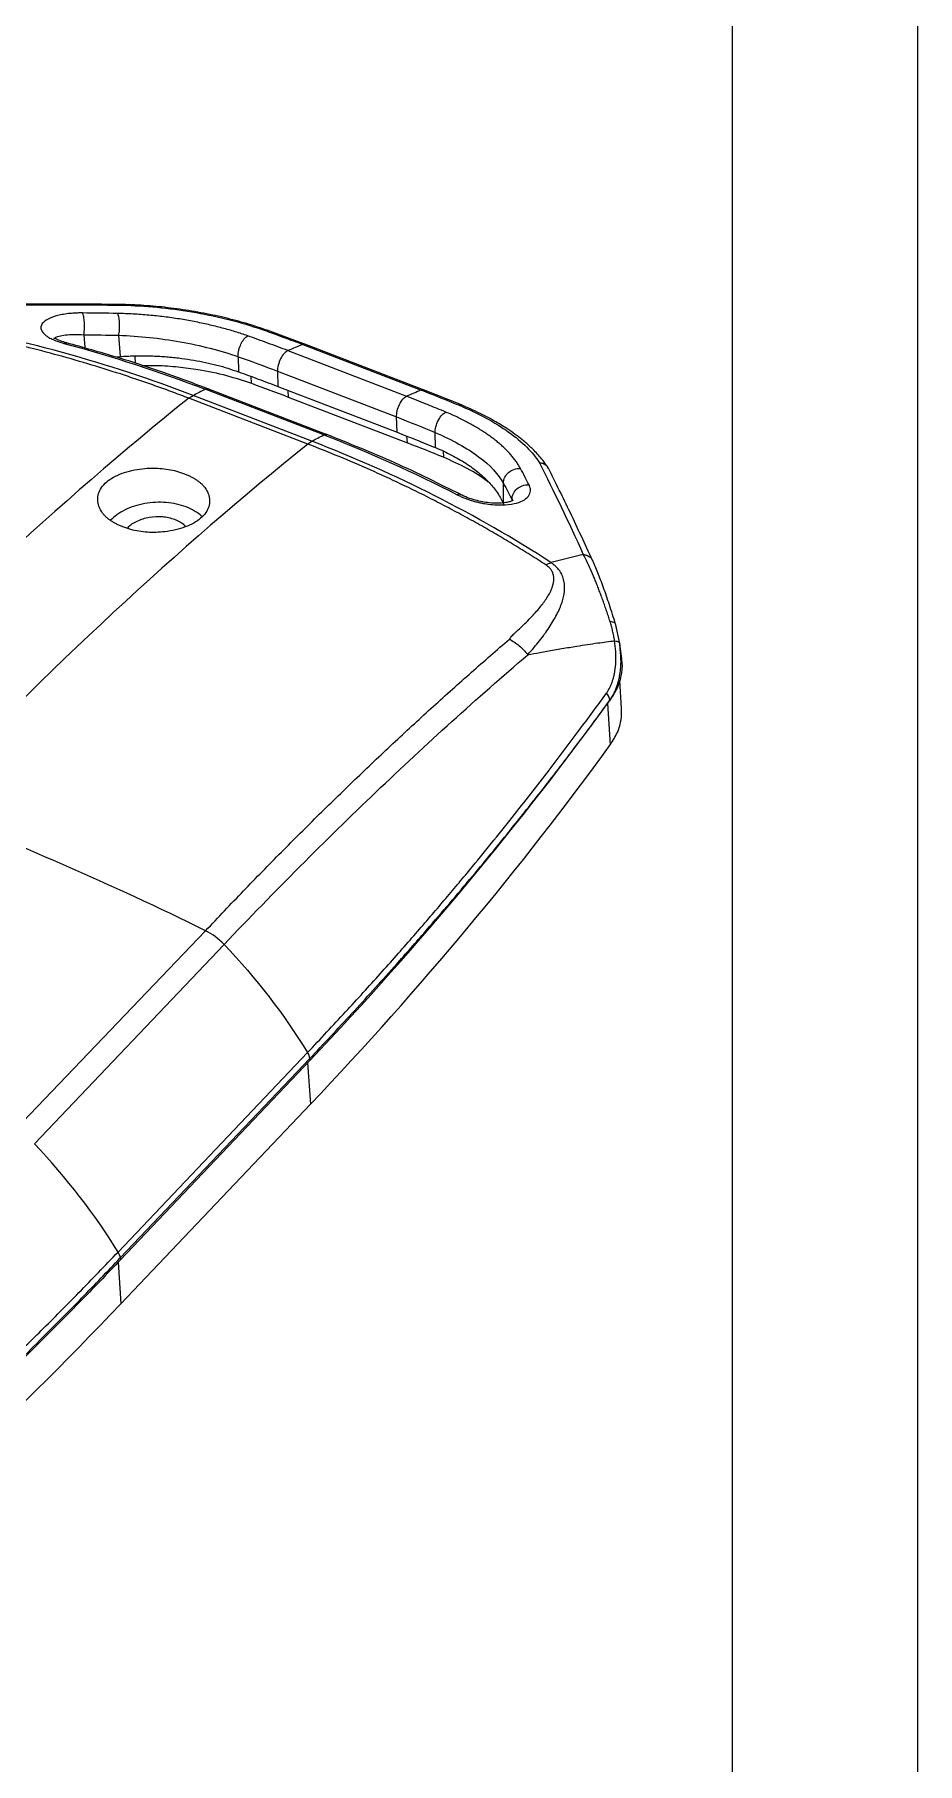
# Model space of a CAD drawing. Header units: inches. Extents: x 1127 to 2406, y 573 to 922.
# Drawn here: x 2384.33 to 2406.07, y 617.83 to 660.43 of the extents above; entities that cross this region are included whole.
import ezdxf

# ---------------------------------------------------------------- set-up
doc = ezdxf.new("R2010")
doc.units = ezdxf.units.IN

msp = doc.modelspace()

# ---------------------------------------------------------------- linework, layer by layer
for p, q in [((2406.074, 766.869), (2406.074, 575.233)), ((2401.511, 762.307), (2401.511, 579.796))]:
    msp.add_line(p, q)
at = {"color": 7, "linetype": 'Continuous', "lineweight": 15}
for p, q in [((2386.441, 652.493), (2386.4, 653.017)), ((2391, 652.793), (2390.058, 653.142)), ((2390.566, 652.64), (2393.487, 651.515)), ((2390.932, 652.791), (2393.853, 651.667)), ((2393.925, 651.667), (2390.987, 652.798)), ((2386.321, 652.484), (2386.441, 652.493)), ((2386.792, 652.501), (2386.803, 652.327)), ((2389.34, 652.49), (2389.352, 652.116)), ((2390.308, 652.135), (2393.244, 651.004)), ((2390.308, 652.135), (2390.319, 651.757)), ((2390.319, 651.757), (2393.255, 650.626)), ((2391.058, 650.337), (2388.123, 651.467)), ((2391.154, 650.408), (2388.233, 651.533)), ((2391.45, 650.562), (2388.529, 651.687)), ((2391.534, 650.568), (2388.597, 651.699)), ((2390.575, 651.495), (2393.51, 650.365)), ((2394.84, 651.3), (2393.91, 651.673)), ((2393.255, 650.626), (2393.244, 651.004)), ((2394.204, 650.248), (2394.193, 650.621)), ((2398.742, 645.424), (2398.634, 645.913)), ((2398.738, 645.429), (2398.743, 645.418)), ((2398.756, 645.287), (2398.74, 645.429)), ((2398.752, 645.286), (2398.743, 645.418)), ((2398.794, 645.054), (2398.744, 645.408)), ((2398.787, 643.822), (2398.74, 644.512)), ((2383.845, 633.444), (2388.539, 638.346)), ((2384.326, 633.092), (2388.995, 638.007)), ((2391.051, 635.346), (2386.383, 630.43)), ((2386.438, 630.283), (2391.107, 635.199)), ((2391.112, 635.155), (2386.443, 630.239)), ((2391.112, 635.155), (2391.107, 635.199)), ((2386.453, 629.155), (2391.121, 634.07)), ((2386.438, 630.283), (2386.443, 630.239))]:
    msp.add_line(p, q, dxfattribs=at)
at = {"color": 8, "linetype": 'Continuous', "lineweight": 15}
for p, q in [((2389.672, 651.833), (2389.658, 652.003)), ((2390.561, 651.664), (2390.575, 651.495)), ((2393.51, 650.365), (2393.497, 650.53)), ((2394.388, 650.158), (2394.4, 650.012)), ((2395.88, 648.889), (2395.879, 649.367)), ((2396.087, 648.967), (2396.094, 648.937)), ((2396.087, 648.935), (2396.087, 648.967)), ((2398.437, 643.944), (2398.506, 642.926)), ((2391.052, 635.092), (2391.121, 634.07)), ((2386.383, 630.178), (2386.453, 629.155))]:
    msp.add_line(p, q, dxfattribs=at)
at = {"color": 8, "linetype": 'Continuous', "lineweight": 15, "flags": 128}
msp.add_lwpolyline([(2385.538, 653.029), (2385.562, 652.727), (2385.564, 652.701)], dxfattribs=at)
at = {"color": 7, "linetype": 'Continuous', "lineweight": 15}
for centre, radius, start, end in [((2401.471, 626.85), 28, 112.1103, 112.9203), ((2404.392, 625.726), 28, 112.1103, 112.9203), ((2375.554, 603.732), 49.97, 67.8438, 68.9409), ((2349.938, 559.761), 87.554, 63.83926, 68.88822), ((2386.068, 630.228), 0.375, 8.4477, 32.6757)]:
    msp.add_arc(centre, radius, start, end, dxfattribs=at)
for points, knots in [([(2386.712, 653.77), (2385.93, 653.781), (2384.364, 653.803), (2382.784, 653.748), (2381.995, 653.72)], [0, 0, 0, 0, 0.499995, 1, 1, 1, 1]), ([(2385.506, 653.567), (2385.483, 653.567), (2385.424, 653.567), (2385.32, 653.564), (2385.186, 653.554), (2385.038, 653.534), (2384.843, 653.494), (2384.644, 653.422), (2384.487, 653.3), (2384.467, 653.159), (2384.562, 653.041), (2384.676, 652.963), (2384.784, 652.909), (2384.908, 652.859), (2385.003, 652.832), (2385.05, 652.818)], [0, 0, 0, 0, 0.024992, 0.062124, 0.111176, 0.175883, 0.238642, 0.369532, 0.498938, 0.658515, 0.772165, 0.830199, 0.887458, 0.94401, 1, 1, 1, 1]), ([(2385.538, 653.029), (2385.547, 653.078), (2385.552, 653.135), (2385.557, 653.244), (2385.556, 653.295), (2385.551, 653.381), (2385.546, 653.428), (2385.53, 653.51), (2385.519, 653.546), (2385.506, 653.567)], [0, 0, 0, 0, 0.25, 0.25, 0.5, 0.5, 0.75, 0.75, 1, 1, 1, 1]), ([(2389.576, 653.003), (2389.526, 653.02), (2389.426, 653.055), (2389.27, 653.104), (2389.111, 653.151), (2388.948, 653.196), (2388.78, 653.24), (2388.609, 653.28), (2388.435, 653.319), (2388.257, 653.355), (2388.076, 653.388), (2387.893, 653.419), (2387.708, 653.447), (2387.52, 653.472), (2387.331, 653.493), (2387.141, 653.512), (2386.949, 653.528), (2386.757, 653.54), (2386.565, 653.549), (2386.437, 653.553), (2386.373, 653.554)], [0, 0, 0, 0, 0.05214, 0.104687, 0.157628, 0.210973, 0.264727, 0.318888, 0.373451, 0.428416, 0.483782, 0.539548, 0.595713, 0.652277, 0.70924, 0.766598, 0.824349, 0.882496, 0.941046, 1, 1, 1, 1]), ([(2386.4, 653.017), (2386.408, 653.054), (2386.414, 653.102), (2386.421, 653.21), (2386.422, 653.27), (2386.416, 653.382), (2386.41, 653.433), (2386.393, 653.511), (2386.383, 653.538), (2386.373, 653.554)], [0, 0, 0, 0, 0.25, 0.25, 0.5, 0.5, 0.75, 0.75, 1, 1, 1, 1]), ([(2390.081, 653.133), (2389.907, 653.192), (2389.561, 653.309), (2389.002, 653.456), (2388.424, 653.578), (2387.833, 653.673), (2387.237, 653.741), (2386.844, 653.762), (2386.648, 653.772)], [0, 0, 0, 0, 0.166887, 0.333713, 0.500453, 0.667083, 0.833599, 1, 1, 1, 1]), ([(2386.678, 653.77), (2386.679, 653.77), (2386.687, 653.774), (2386.695, 653.762), (2386.702, 653.751)], [0, 0, 0, 0, 0.10482, 1, 1, 1, 1]), ([(2386.702, 653.751), (2387.267, 653.726), (2387.848, 653.661), (2388.972, 653.452), (2389.514, 653.308), (2390.004, 653.134)], [0, 0, 0, 0, 0.5, 0.5, 1, 1, 1, 1]), ([(2388.123, 651.467), (2387.993, 651.517), (2387.732, 651.616), (2387.338, 651.758), (2386.942, 651.897), (2386.409, 652.076), (2385.738, 652.287), (2384.92, 652.523), (2384.094, 652.74), (2383.259, 652.937), (2382.424, 653.115), (2381.863, 653.216), (2381.584, 653.266)], [0, 0, 0, 0, 0.06238, 0.124839, 0.187381, 0.250014, 0.375303, 0.500024, 0.626652, 0.752155, 0.876587, 1, 1, 1, 1]), ([(2388.233, 651.533), (2387.187, 651.935), (2386.114, 652.288), (2383.921, 652.893), (2382.801, 653.144), (2381.661, 653.341)], [0, 0, 0, 0, 0.5, 0.5, 1, 1, 1, 1]), ([(2386.4, 653.017), (2386.898, 653), (2387.414, 652.946), (2388.417, 652.767), (2388.904, 652.642), (2389.34, 652.49)], [0, 0, 0, 0, 0.5, 0.5, 1, 1, 1, 1]), ([(2390.004, 653.134), (2390.074, 653.109), (2390.228, 653.053), (2390.461, 652.968), (2390.701, 652.879), (2390.855, 652.821), (2390.932, 652.791)], [0, 0, 0, 0, 0.225349, 0.500003, 0.75, 1, 1, 1, 1]), ([(2385.125, 652.828), (2385.067, 652.845), (2384.945, 652.881), (2384.83, 652.939), (2384.813, 652.944), (2384.804, 652.946)], [0, 0, 0, 0, 0.30691, 0.644957, 1, 1, 1, 1]), ([(2388.625, 651.688), (2388.259, 651.825), (2387.511, 652.105), (2386.339, 652.488), (2385.526, 652.716), (2385.111, 652.832)], [0, 0, 0, 0, 0.3193408, 0.6526731, 1, 1, 1, 1]), ([(2389.34, 652.49), (2389.338, 652.54), (2389.346, 652.598), (2389.372, 652.707), (2389.391, 652.757), (2389.429, 652.839), (2389.453, 652.883), (2389.511, 652.958), (2389.544, 652.989), (2389.576, 653.003)], [0, 0, 0, 0, 0.25, 0.25, 0.5, 0.5, 0.75, 0.75, 1, 1, 1, 1]), ([(2390.566, 652.64), (2390.484, 652.671), (2390.32, 652.734), (2390.071, 652.825), (2389.822, 652.914), (2389.658, 652.974), (2389.576, 653.003)], [0, 0, 0, 0, 0.250058, 0.499997, 0.750209, 1, 1, 1, 1]), ([(2390.566, 652.64), (2390.536, 652.628), (2390.504, 652.603), (2390.442, 652.533), (2390.413, 652.489), (2390.363, 652.39), (2390.342, 652.335), (2390.315, 652.23), (2390.308, 652.179), (2390.308, 652.135)], [0, 0, 0, 0, 0.25, 0.25, 0.5, 0.5, 0.75, 0.75, 1, 1, 1, 1]), ([(2386.441, 652.493), (2386.497, 652.497), (2386.609, 652.504), (2386.777, 652.511), (2386.946, 652.514), (2387.115, 652.512), (2387.283, 652.507), (2387.452, 652.498), (2387.62, 652.486), (2387.788, 652.469), (2387.999, 652.444), (2388.251, 652.405), (2388.539, 652.35), (2388.819, 652.283), (2389.092, 652.206), (2389.265, 652.146), (2389.352, 652.116)], [0, 0, 0, 0, 0.056376, 0.112469, 0.168353, 0.224104, 0.279796, 0.335506, 0.391307, 0.447274, 0.503478, 0.603304, 0.70247, 0.801376, 0.900421, 1, 1, 1, 1]), ([(2386.963, 652.275), (2387.089, 652.276), (2387.388, 652.279), (2387.857, 652.244), (2388.434, 652.167), (2389.053, 652.039), (2389.469, 651.9), (2389.672, 651.833)], [0, 0, 0, 0, 0.133683, 0.317267, 0.496562, 0.754649, 1, 1, 1, 1]), ([(2389.352, 652.116), (2389.514, 652.058), (2389.839, 651.94), (2390.159, 651.818), (2390.319, 651.757)], [0, 0, 0, 0, 0.500015, 1, 1, 1, 1]), ([(2393.244, 651.004), (2393.242, 651.049), (2393.247, 651.1), (2393.272, 651.207), (2393.292, 651.262), (2393.34, 651.361), (2393.368, 651.407), (2393.427, 651.477), (2393.458, 651.502), (2393.487, 651.515)], [0, 0, 0, 0, 0.25, 0.25, 0.5, 0.5, 0.75, 0.75, 1, 1, 1, 1]), ([(2394.459, 651.123), (2394.386, 651.153), (2394.223, 651.22), (2393.982, 651.319), (2393.731, 651.42), (2393.568, 651.483), (2393.487, 651.515)], [0, 0, 0, 0, 0.224941, 0.500004, 0.749999, 1, 1, 1, 1]), ([(2393.853, 651.667), (2393.929, 651.637), (2394.083, 651.577), (2394.311, 651.486), (2394.538, 651.393), (2394.691, 651.331), (2394.767, 651.3)], [0, 0, 0, 0, 0.250051, 0.499997, 0.749903, 1, 1, 1, 1]), ([(2396.989, 649.731), (2396.927, 649.823), (2396.811, 649.993), (2396.595, 650.221), (2396.39, 650.404), (2396.19, 650.56), (2395.966, 650.717), (2395.673, 650.897), (2395.29, 651.104), (2394.981, 651.238), (2394.815, 651.311)], [0, 0, 0, 0, 0.1538, 0.284617, 0.392672, 0.478857, 0.573188, 0.69162, 0.833964, 1, 1, 1, 1]), ([(2394.193, 650.621), (2394.193, 650.658), (2394.198, 650.706), (2394.225, 650.812), (2394.247, 650.871), (2394.304, 650.978), (2394.337, 651.025), (2394.402, 651.092), (2394.433, 651.113), (2394.459, 651.123)], [0, 0, 0, 0, 0.25, 0.25, 0.5, 0.5, 0.75, 0.75, 1, 1, 1, 1]), ([(2396.298, 649.732), (2396.282, 649.76), (2396.252, 649.815), (2396.198, 649.898), (2396.137, 649.98), (2396.07, 650.062), (2395.997, 650.142), (2395.918, 650.222), (2395.834, 650.3), (2395.743, 650.378), (2395.648, 650.454), (2395.548, 650.529), (2395.442, 650.602), (2395.333, 650.674), (2395.218, 650.743), (2395.1, 650.812), (2394.979, 650.878), (2394.853, 650.942), (2394.725, 651.005), (2394.594, 651.065), (2394.504, 651.104), (2394.459, 651.123)], [0, 0, 0, 0, 0.055846, 0.111334, 0.166462, 0.221234, 0.275654, 0.329723, 0.383436, 0.436791, 0.489788, 0.542427, 0.594709, 0.646633, 0.698197, 0.7494, 0.800241, 0.850717, 0.900834, 0.950599, 1, 1, 1, 1]), ([(2394.767, 651.3), (2395.244, 651.101), (2395.665, 650.874), (2396.343, 650.39), (2396.599, 650.133), (2396.761, 649.877)], [0, 0, 0, 0, 0.5, 0.5, 1, 1, 1, 1]), ([(2394.843, 649.081), (2394.301, 649.353), (2393.215, 649.895), (2392.075, 650.351), (2391.505, 650.579)], [0, 0, 0, 0, 0.500016, 1, 1, 1, 1]), ([(2393.255, 650.626), (2393.414, 650.565), (2393.732, 650.44), (2394.047, 650.313), (2394.204, 650.248)], [-0.0000005, -0.0000005, -0.0000005, -0.0000005, 0.499999, 0.999998, 0.999998, 0.999998, 0.999998]), ([(2394.193, 650.621), (2394.614, 650.443), (2394.979, 650.24), (2395.552, 649.811), (2395.76, 649.587), (2395.879, 649.367)], [0, 0, 0, 0, 0.5, 0.5, 1, 1, 1, 1]), ([(2396.922, 647.36), (2396.793, 647.442), (2396.536, 647.608), (2396.144, 647.849), (2395.746, 648.087), (2395.341, 648.32), (2394.93, 648.548), (2394.512, 648.772), (2393.987, 649.043), (2393.35, 649.356), (2392.597, 649.702), (2391.834, 650.031), (2391.316, 650.235), (2391.058, 650.337)], [0, 0, 0, 0, 0.070399, 0.141123, 0.212184, 0.28359, 0.355352, 0.42748, 0.499983, 0.624693, 0.749991, 0.875159, 1, 1, 1, 1]), ([(2397.047, 647.416), (2396.135, 648.009), (2395.184, 648.556), (2393.215, 649.554), (2392.198, 650.006), (2391.154, 650.408)], [0, 0, 0, 0, 0.5, 0.5, 1, 1, 1, 1]), ([(2386.503, 648.296), (2386.475, 648.307), (2386.419, 648.33), (2386.341, 648.367), (2386.269, 648.406), (2386.202, 648.448), (2386.142, 648.492), (2386.088, 648.538), (2386.041, 648.586), (2385.999, 648.637), (2385.963, 648.69), (2385.934, 648.746), (2385.897, 648.835), (2385.873, 648.96), (2385.894, 649.117), (2385.967, 649.268), (2386.095, 649.406), (2386.266, 649.527), (2386.479, 649.623), (2386.721, 649.692), (2386.966, 649.732), (2387.2, 649.747), (2387.415, 649.742), (2387.624, 649.716), (2387.828, 649.671), (2387.953, 649.627), (2388.017, 649.605)], [0, 0, 0, 0, 0.023592, 0.046623, 0.069204, 0.091452, 0.113489, 0.135443, 0.15744, 0.179609, 0.202073, 0.224951, 0.248356, 0.311624, 0.373948, 0.436744, 0.500008, 0.563293, 0.626167, 0.688578, 0.751976, 0.802754, 0.851625, 0.899896, 0.948923, 1, 1, 1, 1]), ([(2388.017, 649.605), (2388.045, 649.593), (2388.101, 649.571), (2388.179, 649.534), (2388.251, 649.495), (2388.317, 649.454), (2388.377, 649.41), (2388.431, 649.365), (2388.479, 649.317), (2388.521, 649.267), (2388.556, 649.215), (2388.586, 649.161), (2388.622, 649.073), (2388.647, 648.951), (2388.626, 648.796), (2388.553, 648.646), (2388.425, 648.509), (2388.253, 648.388), (2388.041, 648.29), (2387.8, 648.218), (2387.555, 648.176), (2387.321, 648.158), (2387.105, 648.161), (2386.896, 648.185), (2386.692, 648.229), (2386.567, 648.273), (2386.503, 648.296)], [0, 0, 0, 0, 0.02356, 0.046562, 0.069117, 0.091343, 0.113363, 0.135304, 0.157293, 0.179457, 0.201921, 0.224803, 0.248217, 0.311594, 0.374023, 0.436882, 0.500181, 0.563431, 0.626242, 0.688549, 0.751838, 0.802601, 0.85148, 0.89978, 0.948856, 1, 1, 1, 1]), ([(2395.498, 649.397), (2395.492, 649.403), (2395.355, 649.527), (2394.995, 649.742), (2394.598, 649.922), (2394.4, 650.012)], [0, 0, 0, 0, 0.022376, 0.509656, 1, 1, 1, 1]), ([(2395.879, 649.367), (2395.876, 649.421), (2395.889, 649.476), (2395.936, 649.57), (2395.969, 649.609), (2396.038, 649.667), (2396.079, 649.693), (2396.181, 649.73), (2396.24, 649.739), (2396.298, 649.732)], [0, 0, 0, 0, 0.25, 0.25, 0.5, 0.5, 0.75, 0.75, 1, 1, 1, 1]), ([(2396.989, 649.727), (2396.988, 649.731), (2396.974, 649.761), (2396.93, 649.81), (2396.855, 649.859), (2396.792, 649.871), (2396.761, 649.877)], [0, 0, 0, 0, 0.037375, 0.359207, 0.680823, 1, 1, 1, 1]), ([(2398.07, 647.47), (2397.887, 647.868), (2397.519, 648.669), (2397.162, 649.383), (2396.982, 649.743)], [0, 0, 0, 0, 0.496996, 1, 1, 1, 1]), ([(2394.734, 649.089), (2394.76, 649.076), (2394.814, 649.049), (2394.901, 649.012), (2394.993, 648.977), (2395.091, 648.945), (2395.193, 648.916), (2395.299, 648.891), (2395.438, 648.864), (2395.619, 648.84), (2395.879, 648.831), (2396.142, 648.859), (2396.366, 648.937), (2396.482, 649.028), (2396.531, 649.117), (2396.546, 649.192), (2396.538, 649.264), (2396.515, 649.313), (2396.507, 649.33)], [0, 0, 0, 0, 0.033495, 0.067742, 0.102557, 0.138065, 0.174276, 0.211164, 0.248757, 0.319022, 0.402029, 0.535319, 0.648644, 0.772782, 0.832153, 0.889765, 0.959752, 1, 1, 1, 1]), ([(2396.087, 648.967), (2396.084, 649.02), (2396.097, 649.074), (2396.144, 649.167), (2396.176, 649.205), (2396.244, 649.264), (2396.287, 649.291), (2396.39, 649.328), (2396.45, 649.337), (2396.507, 649.331)], [0, 0, 0, 0, 0.25, 0.25, 0.5, 0.5, 0.75, 0.75, 1, 1, 1, 1]), ([(2388.062, 648.787), (2387.984, 648.813), (2387.83, 648.864), (2387.571, 648.901), (2387.305, 648.905), (2387.039, 648.875), (2386.784, 648.812), (2386.551, 648.718), (2386.348, 648.6), (2386.247, 648.505), (2386.197, 648.459)], [0, 0, 0, 0, 0.1259252, 0.2518504, 0.3777756, 0.5037007, 0.6296259, 0.7555511, 0.8814763, 1, 1, 1, 1]), ([(2388.451, 648.548), (2388.448, 648.552), (2388.402, 648.605), (2388.274, 648.691), (2388.132, 648.755), (2388.062, 648.787)], [0, 0, 0, 0, 0.038435, 0.519218, 1, 1, 1, 1]), ([(2396.117, 648.944), (2396.115, 648.944), (2396.111, 648.944), (2396.034, 648.913), (2395.931, 648.891), (2395.761, 648.875), (2395.561, 648.883), (2395.356, 648.912), (2395.175, 648.954), (2394.983, 649.015), (2394.873, 649.068), (2394.815, 649.096)], [0, 0, 0, 0, 0.119093, 0.202342, 0.301552, 0.420383, 0.575489, 0.667704, 0.769309, 0.880467, 1, 1, 1, 1]), ([(2386.619, 648.259), (2386.623, 648.266), (2386.665, 648.34), (2386.851, 648.449), (2387.145, 648.549), (2387.482, 648.568), (2387.677, 648.513), (2387.775, 648.485)], [0, 0, 0, 0, 0.024155, 0.268116, 0.512077, 0.756039, 1, 1, 1, 1]), ([(2387.775, 648.485), (2387.866, 648.445), (2387.981, 648.395), (2388.03, 648.313), (2388.04, 648.296)], [0, 0, 0, 0, 0.790172, 1, 1, 1, 1]), ([(2398.502, 645.966), (2398.488, 646.009), (2398.46, 646.096), (2398.417, 646.225), (2398.373, 646.353), (2398.329, 646.479), (2398.283, 646.603), (2398.237, 646.726), (2398.191, 646.845), (2398.127, 647.006), (2398.044, 647.201), (2397.944, 647.422), (2397.878, 647.552), (2397.844, 647.618)], [0, 0, 0, 0, 0.0634782, 0.12795, 0.1934111, 0.259854, 0.327268, 0.3956394, 0.4649516, 0.5351851, 0.684148, 0.8392259, 1, 1, 1, 1]), ([(2398.637, 645.901), (2398.587, 646.062), (2398.488, 646.383), (2398.341, 646.805), (2398.199, 647.177), (2398.111, 647.377), (2398.067, 647.477)], [0, 0, 0, 0, 0.2500224, 0.4999046, 0.7498594, 1, 1, 1, 1]), ([(2396.026, 645.53), (2396.034, 645.543), (2396.052, 645.57), (2396.087, 645.61), (2396.128, 645.654), (2396.17, 645.694), (2396.241, 645.758), (2396.391, 645.898), (2396.603, 646.11), (2396.82, 646.361), (2396.977, 646.586), (2397.077, 646.785), (2397.118, 646.941), (2397.12, 647.061), (2397.101, 647.148), (2397.063, 647.228), (2397.005, 647.3), (2396.949, 647.34), (2396.922, 647.36)], [0, 0, 0, 0, 0.02022, 0.043013, 0.06844, 0.096547, 0.114476, 0.186282, 0.349062, 0.492911, 0.618296, 0.719372, 0.805305, 0.851212, 0.892522, 0.930202, 0.965518, 1, 1, 1, 1]), ([(2396.475, 645.146), (2396.526, 645.203), (2396.626, 645.317), (2396.764, 645.488), (2396.891, 645.655), (2397.004, 645.818), (2397.105, 645.978), (2397.192, 646.135), (2397.264, 646.289), (2397.336, 646.478), (2397.379, 646.66), (2397.386, 646.835), (2397.371, 646.966), (2397.332, 647.093), (2397.272, 647.201), (2397.204, 647.286), (2397.132, 647.356), (2397.075, 647.397), (2397.047, 647.416)], [0, 0, 0, 0, 0.082624, 0.162497, 0.239643, 0.314091, 0.385876, 0.455037, 0.521625, 0.585702, 0.696891, 0.748233, 0.800141, 0.856341, 0.902548, 0.936551, 0.96908, 1, 1, 1, 1]), ([(2398.615, 645.489), (2398.608, 645.531), (2398.594, 645.613), (2398.567, 645.734), (2398.537, 645.851), (2398.513, 645.928), (2398.502, 645.966)], [0, 0, 0, 0, 0.255288, 0.507111, 0.755377, 1, 1, 1, 1]), ([(2388.539, 638.346), (2388.695, 638.511), (2389.005, 638.84), (2389.471, 639.326), (2389.938, 639.807), (2390.405, 640.282), (2390.872, 640.752), (2391.34, 641.215), (2391.808, 641.673), (2392.276, 642.126), (2392.744, 642.572), (2393.213, 643.013), (2393.681, 643.447), (2394.15, 643.876), (2394.619, 644.299), (2395.088, 644.715), (2395.557, 645.127), (2395.869, 645.396), (2396.026, 645.53)], [0, 0, 0, 0, 0.062601, 0.125189, 0.187763, 0.250324, 0.312871, 0.375405, 0.437925, 0.500432, 0.562925, 0.625405, 0.687872, 0.750324, 0.812764, 0.875189, 0.937601, 1, 1, 1, 1]), ([(2396.026, 645.53), (2396.107, 645.486), (2396.189, 645.431), (2396.342, 645.3), (2396.413, 645.225), (2396.475, 645.146)], [0, 0, 0, 0, 0.5, 0.5, 1, 1, 1, 1]), ([(2396.475, 645.146), (2396.573, 645.164), (2396.792, 645.204), (2397.133, 645.266), (2397.438, 645.318), (2397.796, 645.377), (2398.168, 645.434), (2398.477, 645.472), (2398.615, 645.489)], [0, 0, 0, 0, 0.13616, 0.303585, 0.477146, 0.56388, 0.806289, 1, 1, 1, 1]), ([(2398.415, 644.203), (2398.429, 644.224), (2398.458, 644.267), (2398.497, 644.336), (2398.531, 644.41), (2398.56, 644.487), (2398.586, 644.568), (2398.607, 644.653), (2398.632, 644.786), (2398.65, 644.975), (2398.648, 645.226), (2398.626, 645.4), (2398.615, 645.489)], [0, 0, 0, 0, 0.066506, 0.132682, 0.198779, 0.265034, 0.331669, 0.398885, 0.466867, 0.63842, 0.815552, 1, 1, 1, 1]), ([(2388.995, 638.007), (2390.241, 639.319), (2391.487, 640.57), (2393.981, 642.949), (2395.227, 644.077), (2396.475, 645.146)], [0, 0, 0, 0, 0.5, 0.5, 1, 1, 1, 1]), ([(2398.499, 644.014), (2398.563, 644.113), (2398.691, 644.311), (2398.786, 644.624), (2398.82, 644.876), (2398.792, 645.02), (2398.785, 645.06)], [0, 0, 0, 0, 0.295274, 0.590041, 0.885739, 1, 1, 1, 1]), ([(2391.051, 635.346), (2391.211, 635.514), (2391.525, 635.846), (2391.981, 636.338), (2392.419, 636.816), (2392.837, 637.28), (2393.237, 637.73), (2393.619, 638.165), (2393.983, 638.586), (2394.331, 638.992), (2394.661, 639.383), (2395.233, 640.069), (2396.003, 641.016), (2396.921, 642.19), (2397.713, 643.238), (2398.192, 643.896), (2398.415, 644.203)], [0, 0, 0, 0, 0.0588048, 0.1157916, 0.170961, 0.2243135, 0.2758495, 0.3255691, 0.3734726, 0.4195599, 0.463831, 0.5062859, 0.6519677, 0.7828207, 0.8988353, 1, 1, 1, 1]), ([(2391.107, 635.199), (2391.279, 635.381), (2391.626, 635.748), (2392.144, 636.306), (2392.665, 636.876), (2393.258, 637.535), (2394.058, 638.444), (2395.034, 639.586), (2395.99, 640.753), (2396.712, 641.662), (2397.23, 642.328), (2397.657, 642.887), (2398.081, 643.452), (2398.359, 643.834), (2398.498, 644.026)], [0, 0, 0, 0, 0.063473, 0.128125, 0.193956, 0.260964, 0.355468, 0.506229, 0.650812, 0.749876, 0.812158, 0.874076, 0.93687, 1, 1, 1, 1]), ([(2398.506, 642.926), (2398.57, 643.027), (2398.698, 643.23), (2398.789, 643.536), (2398.784, 643.733), (2398.781, 643.823)], [0, 0, 0, 0, 0.351898, 0.703797, 1, 1, 1, 1]), ([(2377.519, 622.193), (2377.695, 622.34), (2378.063, 622.644), (2378.629, 623.121), (2379.233, 623.637), (2379.873, 624.192), (2380.547, 624.786), (2381.253, 625.421), (2381.999, 626.103), (2382.789, 626.842), (2383.628, 627.646), (2384.513, 628.514), (2385.441, 629.447), (2386.063, 630.096), (2386.383, 630.43)], [0, 0, 0, 0, 0.05545, 0.115385, 0.179802, 0.248699, 0.322075, 0.399928, 0.482256, 0.571758, 0.668283, 0.77183, 0.882401, 1, 1, 1, 1]), ([(2377.593, 621.998), (2377.736, 622.118), (2378.089, 622.413), (2378.639, 622.884), (2379.213, 623.382), (2379.963, 624.039), (2380.681, 624.678), (2381.442, 625.371), (2382.253, 626.121), (2383.276, 627.091), (2384.427, 628.219), (2385.472, 629.274), (2386.125, 629.956), (2386.438, 630.283)], [0, 0, 0, 0, 0.044959, 0.111029, 0.174982, 0.229152, 0.353739, 0.410672, 0.482313, 0.62621, 0.760456, 0.885053, 1, 1, 1, 1]), ([(2386.443, 630.239), (2386.274, 630.061), (2385.934, 629.705), (2385.417, 629.174), (2384.894, 628.645), (2384.366, 628.118), (2383.833, 627.594), (2383.294, 627.073), (2382.749, 626.554), (2382.199, 626.037), (2381.643, 625.523), (2381.081, 625.011), (2380.514, 624.502), (2379.941, 623.995), (2379.363, 623.491), (2378.779, 622.99), (2378.19, 622.49), (2377.792, 622.159), (2377.593, 621.994)], [0, 0, 0, 0, 0.06256, 0.125097, 0.187612, 0.250111, 0.312595, 0.375069, 0.437536, 0.5, 0.562464, 0.624931, 0.687405, 0.749889, 0.812388, 0.874903, 0.93744, 1, 1, 1, 1])]:
    msp.add_open_spline(points, degree=3, knots=knots, dxfattribs=at)
for points in [[(2382.046, 653.702), (2383.606, 653.769), (2385.16, 653.785), (2386.702, 653.751)], [(2386.373, 653.554), (2386.085, 653.56), (2385.796, 653.564), (2385.506, 653.567)], [(2385.538, 653.029), (2385.826, 653.027), (2386.113, 653.023), (2386.4, 653.017)], [(2385.05, 652.818), (2386.238, 652.499), (2387.4, 652.122), (2388.529, 651.687)], [(2389.34, 652.49), (2389.666, 652.376), (2389.989, 652.258), (2390.308, 652.135)], [(2389.672, 651.833), (2389.975, 651.723), (2390.276, 651.61), (2390.575, 651.495)], [(2388.123, 651.467), (2384.933, 648.902), (2381.723, 645.922), (2378.538, 642.569)], [(2388.123, 651.467), (2388.16, 651.494), (2388.197, 651.516), (2388.233, 651.533)], [(2388.529, 651.687), (2388.431, 651.636), (2388.332, 651.585), (2388.233, 651.533)], [(2393.244, 651.004), (2393.563, 650.881), (2393.88, 650.753), (2394.193, 650.621)], [(2391.154, 650.408), (2391.253, 650.46), (2391.351, 650.511), (2391.45, 650.562)], [(2391.45, 650.562), (2392.579, 650.127), (2393.676, 649.635), (2394.734, 649.089)], [(2391.058, 650.337), (2387.868, 647.771), (2384.658, 644.791), (2381.474, 641.439)], [(2391.058, 650.337), (2391.09, 650.366), (2391.122, 650.39), (2391.154, 650.408)], [(2394.204, 650.248), (2394.342, 650.191), (2394.602, 650.071), (2394.955, 649.866), (2395.268, 649.639), (2395.531, 649.393), (2395.738, 649.133), (2395.839, 648.952), (2395.88, 648.858)], [(2396.507, 649.331), (2396.437, 649.467), (2396.367, 649.6), (2396.298, 649.732)], [(2396.761, 649.877), (2397.114, 649.181), (2397.476, 648.428), (2397.844, 647.618)], [(2395.879, 649.367), (2395.949, 649.235), (2396.018, 649.102), (2396.087, 648.967)], [(2397.844, 647.618), (2397.582, 647.553), (2397.315, 647.486), (2397.047, 647.416)], [(2396.922, 647.36), (2396.964, 647.384), (2397.007, 647.402), (2397.047, 647.416)], [(2398.498, 644.026), (2398.491, 644.083), (2398.46, 644.148), (2398.415, 644.203)], [(2391.112, 635.155), (2393.831, 638.022), (2396.299, 640.986), (2398.498, 644.026)], [(2391.121, 634.07), (2393.84, 636.932), (2396.307, 639.891), (2398.506, 642.926)], [(2388.995, 638.007), (2388.862, 638.148), (2388.702, 638.267), (2388.539, 638.346)], [(2388.995, 638.007), (2389.784, 637.176), (2390.479, 636.277), (2391.051, 635.346)], [(2391.107, 635.199), (2391.101, 635.245), (2391.082, 635.297), (2391.051, 635.346)], [(2386.383, 630.43), (2385.81, 631.362), (2385.116, 632.26), (2384.326, 633.092)], [(2377.564, 620.878), (2380.764, 623.527), (2383.734, 626.292), (2386.453, 629.155)]]:
    msp.add_open_spline(points, degree=3, dxfattribs=at)
at = {"color": 8, "linetype": 'Continuous', "lineweight": 15}
for points, knots in [([(2384.824, 652.938), (2384.827, 652.945), (2384.835, 652.97), (2384.924, 653), (2385.08, 653.029), (2385.288, 653.042), (2385.455, 653.034), (2385.538, 653.029)], [0, 0, 0, 0, 0.081161, 0.310665, 0.542187, 0.773069, 1, 1, 1, 1]), ([(2390.061, 653.137), (2390.057, 653.139), (2390.041, 653.148), (2390.02, 653.14), (2390.004, 653.134)], [0, 0, 0, 0, 0.253267, 1, 1, 1, 1]), ([(2385.05, 652.818), (2385.064, 652.826), (2385.086, 652.837), (2385.104, 652.831), (2385.11, 652.829)], [0, 0, 0, 0, 0.653246, 1, 1, 1, 1]), ([(2390.992, 652.793), (2390.987, 652.796), (2390.97, 652.805), (2390.947, 652.797), (2390.932, 652.791)], [0, 0, 0, 0, 0.299264, 1, 1, 1, 1]), ([(2388.529, 651.687), (2388.546, 651.694), (2388.573, 651.707), (2388.594, 651.697), (2388.601, 651.694)], [0, 0, 0, 0, 0.635744, 1, 1, 1, 1]), ([(2393.853, 651.667), (2393.87, 651.672), (2393.893, 651.679), (2393.912, 651.669), (2393.917, 651.667)], [0, 0, 0, 0, 0.712801, 1, 1, 1, 1]), ([(2394.831, 651.3), (2394.825, 651.303), (2394.808, 651.313), (2394.784, 651.305), (2394.767, 651.3)], [0, 0, 0, 0, 0.31, 1, 1, 1, 1]), ([(2391.45, 650.562), (2391.468, 650.569), (2391.497, 650.581), (2391.519, 650.57), (2391.527, 650.567)], [0, 0, 0, 0, 0.638014, 1, 1, 1, 1]), ([(2394.828, 649.09), (2394.814, 649.095), (2394.787, 649.106), (2394.752, 649.094), (2394.734, 649.089)], [0, 0, 0, 0, 0.507719, 1, 1, 1, 1]), ([(2397.844, 647.618), (2397.875, 647.613), (2397.937, 647.6), (2398.012, 647.551), (2398.057, 647.504), (2398.067, 647.473), (2398.068, 647.469)], [0, 0, 0, 0, 0.308649, 0.630584, 0.952297, 1, 1, 1, 1]), ([(2398.502, 645.966), (2398.522, 645.964), (2398.564, 645.96), (2398.606, 645.942), (2398.63, 645.925), (2398.632, 645.912), (2398.633, 645.91)], [0, 0, 0, 0, 0.306919, 0.618721, 0.926419, 1, 1, 1, 1]), ([(2398.615, 645.489), (2398.633, 645.486), (2398.669, 645.479), (2398.708, 645.462), (2398.732, 645.445), (2398.736, 645.433), (2398.738, 645.429)], [0, 0, 0, 0, 0.278605, 0.565171, 0.853486, 1, 1, 1, 1]), ([(2398.498, 644.026), (2398.516, 644.05), (2398.555, 644.104), (2398.604, 644.199), (2398.647, 644.296), (2398.683, 644.393), (2398.714, 644.499), (2398.754, 644.686), (2398.784, 644.948), (2398.762, 645.178), (2398.752, 645.286)], [0, 0, 0, 0, 0.076954, 0.174458, 0.259119, 0.334612, 0.420582, 0.516922, 0.772498, 1, 1, 1, 1])]:
    msp.add_open_spline(points, degree=3, knots=knots, dxfattribs=at)

doc.saveas('drawing.dxf')
